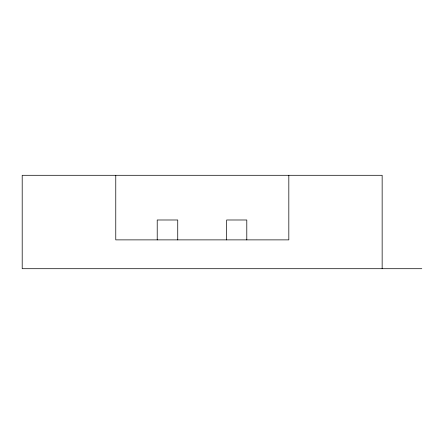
<?xml version="1.0" encoding="UTF-8"?>
<svg xmlns="http://www.w3.org/2000/svg" width="444" height="444" viewBox="0 0 444 444"><rect width="100%" height="100%" fill="white"/><g stroke="black" fill="none" stroke-linecap="round" stroke-linejoin="round"><path stroke-width="0.67" d="M421.8 268.703L22.2 268.703L22.2 175.297L382.151 175.297L382.151 268.703M288.822 175.297L288.822 239.877L115.767 239.877L115.767 175.297M246.792 239.877L246.792 219.991L226.668 219.991L226.668 239.877M177.739 239.877L177.739 219.991L157.215 219.991L157.215 239.877"/></g></svg>
